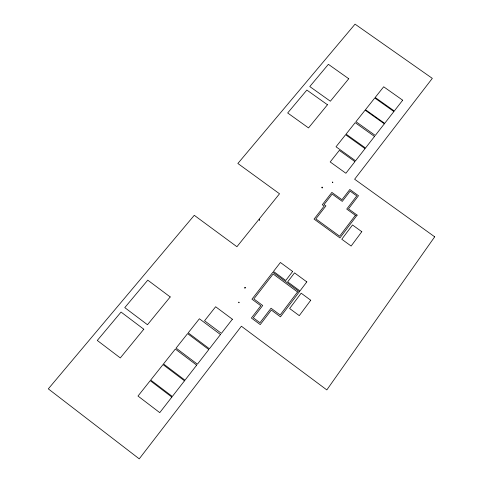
<?xml version="1.0" encoding="UTF-8"?>
<svg xmlns="http://www.w3.org/2000/svg" width="483" height="483" viewBox="0 0 483 483"><rect width="100%" height="100%" fill="white"/><g stroke="black" fill="none" stroke-linecap="round" stroke-linejoin="round"><path stroke-width="0.72" d="M434.694 236.815L326.822 389.914L241.385 326.23L139.237 458.85L48.306 388.869L194.275 215.309L236.918 246.722L279.524 193.78L237.865 163.483L355.053 24.15L432.315 78.367L354.625 179.223L434.694 236.815M310.744 300.245L299.273 315.634L289.637 308.51L301.169 293.193L310.744 300.245M361.803 231.707L351.129 246.04L341.777 239.236L352.512 224.975L361.803 231.707M299.388 291.738L280.466 316.83L271.319 310.056L260.24 324.606L251.395 318.025L260.826 305.751L251.963 299.176L272.877 272.213L299.388 291.738M306.814 281.891L299.979 290.947L287.663 281.879L294.545 272.871L306.814 281.891M357.136 215.128L339.954 237.908L314.071 219.095L324.141 206.102L322.294 204.756L331.875 192.421L341.964 199.708L349.825 189.481L358.489 195.724L348.478 208.867L357.136 215.128M297.546 291.967L280.17 314.982L271.035 308.214L259.963 322.741L253.285 317.778L262.704 305.51L253.841 298.941L273.155 274L297.546 291.967M355.391 215.321L339.634 236.187L315.846 218.896L325.904 205.909L324.051 204.569L332.183 194.088L342.278 201.381L350.139 191.135L356.756 195.911L346.734 209.061L355.391 215.321M292.644 271.476L285.755 280.472L273.481 271.434L280.412 262.486L292.644 271.476M171.845 397.086L159.752 412.639L137.993 396.048L150.219 380.658L171.845 397.086M184.488 380.827L172.322 396.477L150.696 380.055L163 364.574L184.488 380.827M196.678 365.154L184.983 380.193L163.496 363.94L175.323 349.058L196.678 365.154M208.807 349.553L197.42 364.194L176.078 348.11L187.585 333.62L208.807 349.553M220.471 334.55L209.411 348.78L188.195 332.853L199.382 318.774L220.471 334.55M232.383 319.233L221.389 333.373L204.544 320.772L215.635 306.753L232.383 319.233M354.945 161.612L345.888 173.252L330.179 161.95L339.314 150.4L354.945 161.612M365.039 148.625L355.573 160.797L336.023 146.778L345.599 134.721L365.039 148.625M374.518 136.441L365.516 148.015L346.076 134.117L355.18 122.658L374.518 136.441M384.335 123.811L375.279 135.457L355.953 121.686L365.118 110.154L384.335 123.811M393.88 111.531L384.685 123.358L365.474 109.707L374.778 97.995L393.88 111.531M402.689 100.21L394.291 111.005L375.188 97.475L383.683 86.783L402.689 100.21M238.886 302.171L238.964 302.744L238.886 302.171M332.672 182.067L332.769 182.58L332.672 182.067M245.418 287.723L245.002 288.254L244.44 287.844L244.863 287.313L245.418 287.723M322.076 187.15L321.702 187.633L322.233 188.02L322.608 187.537L322.076 187.15M259.54 219.668L259.625 220.206L259.54 219.668M143.795 329.225L120.303 357.933L97.294 340.455L121.052 312.072L143.795 329.225M170.209 296.948L147.478 324.727L124.777 307.623L147.762 280.152L170.209 296.948M327.462 104.763L308.516 127.917L287.675 112.968L306.85 90.061L327.462 104.763M348.744 78.747L330.36 101.219L309.784 86.56L328.386 64.324L348.744 78.747"/></g></svg>
